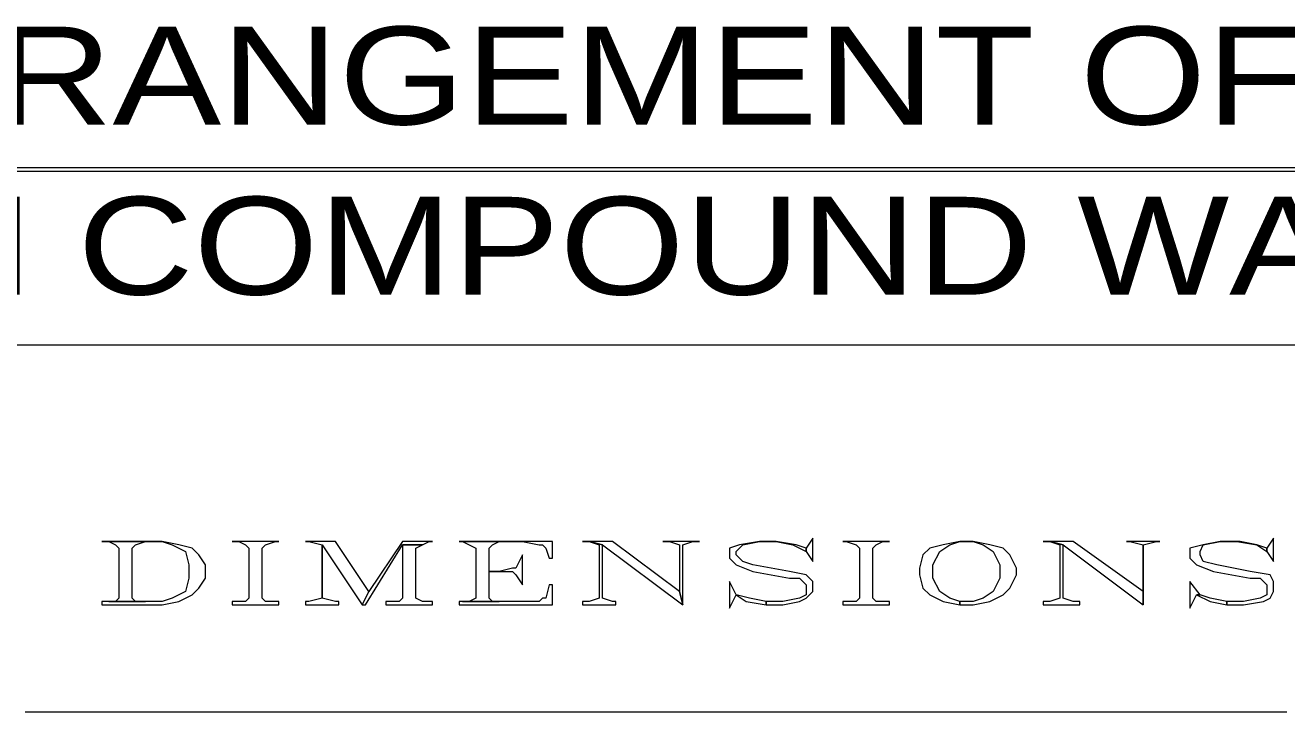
# Model space of a CAD drawing. Header units: inches. Extents: x 0.2 to 10.8, y 0.5 to 8.
# Drawn here: x 8.735 to 9.365, y 3.813 to 4.156 of the extents above; entities that cross this region are included whole.
import ezdxf

# ---------------------------------------------------------------- set-up
doc = ezdxf.new("R2010")
doc.units = ezdxf.units.IN
doc.header["$MEASUREMENT"] = 0
doc.layers.add('PDF_Geometry', color=7, linetype='Continuous')
doc.layers.add('PDF_Text', color=7, linetype='Continuous')
doc.styles.add('PDF Arial', font='arial.ttf')

msp = doc.modelspace()

# ---------------------------------------------------------------- linework, layer by layer
at = {"layer": 'PDF_Geometry', "lineweight": 13}
for points in [[(8.24167, 4.085), (8.24167, 4.08333), (8.24167, 4.08333), (9.72833, 4.08333), (9.72833, 4.08333), (9.72833, 4.085), (8.24167, 4.085)], [(9.12833, 3.9), (9.125, 3.895), (9.125, 3.89333), (9.12833, 3.88833), (9.12833, 3.9)], [(9.35833, 3.9), (9.355, 3.895), (9.355, 3.89333), (9.35833, 3.88833), (9.35833, 3.9)], [(8.80333, 3.89833), (8.77333, 3.89833), (8.77333, 3.89833), (8.77667, 3.89833), (8.80333, 3.89833), (8.80833, 3.89667), (8.815, 3.89333), (8.81667, 3.88667), (8.81667, 3.88), (8.815, 3.87333), (8.80833, 3.87), (8.80333, 3.86833), (8.795, 3.86833), (8.77667, 3.86833), (8.77333, 3.86833), (8.77333, 3.86667), (8.80333, 3.86667), (8.81167, 3.86833), (8.81833, 3.87167), (8.82167, 3.875), (8.825, 3.88), (8.825, 3.88667), (8.82167, 3.89167), (8.81833, 3.895), (8.81167, 3.89667), (8.80333, 3.89833)], [(8.77667, 3.89833), (8.78, 3.89667), (8.78167, 3.895), (8.78167, 3.87), (8.78, 3.86833), (8.77667, 3.86833), (8.795, 3.86833), (8.79, 3.86833), (8.78833, 3.87), (8.78833, 3.895), (8.79, 3.89667), (8.795, 3.89833), (8.80333, 3.89833), (8.77667, 3.89833)], [(8.86167, 3.89833), (8.83833, 3.89833), (8.83833, 3.89833), (8.84167, 3.89833), (8.845, 3.89667), (8.84667, 3.895), (8.84667, 3.87), (8.845, 3.86833), (8.84167, 3.86833), (8.83833, 3.86833), (8.83833, 3.86667), (8.86167, 3.86667), (8.86167, 3.86833), (8.86, 3.86833), (8.855, 3.86833), (8.85333, 3.87), (8.85333, 3.895), (8.855, 3.89667), (8.86, 3.89833), (8.86167, 3.89833)], [(8.89, 3.89833), (8.875, 3.89833), (8.875, 3.89833), (8.87667, 3.89833), (8.88333, 3.89667), (8.88333, 3.89667), (8.90333, 3.86667), (8.90667, 3.87333), (8.89, 3.89833)], [(8.88333, 3.89667), (8.88333, 3.87), (8.87667, 3.86833), (8.875, 3.86833), (8.875, 3.86667), (8.89167, 3.86667), (8.89167, 3.86833), (8.89, 3.86833), (8.88333, 3.87), (8.88333, 3.89667)], [(8.93833, 3.89833), (8.92333, 3.89833), (8.90667, 3.87333), (8.90333, 3.86667), (8.905, 3.86667), (8.92333, 3.89667), (8.93333, 3.89667), (8.93667, 3.89833), (8.93833, 3.89833)], [(8.93333, 3.89667), (8.92333, 3.89667), (8.92333, 3.87), (8.92167, 3.86833), (8.91833, 3.86833), (8.915, 3.86833), (8.915, 3.86667), (8.93833, 3.86667), (8.93833, 3.86833), (8.93667, 3.86833), (8.93333, 3.86833), (8.93, 3.87), (8.93, 3.895), (8.93333, 3.89667)], [(8.99833, 3.89833), (8.95167, 3.89833), (8.95167, 3.89833), (8.95333, 3.89833), (8.98333, 3.89833), (8.99167, 3.89667), (8.99333, 3.89667), (8.995, 3.895), (8.99667, 3.89), (8.99833, 3.89), (8.99833, 3.89833)], [(8.95333, 3.89833), (8.95667, 3.89667), (8.96, 3.895), (8.96, 3.87), (8.95667, 3.86833), (8.95333, 3.86833), (8.97167, 3.86833), (8.96833, 3.86833), (8.96667, 3.87), (8.96667, 3.88333), (8.97167, 3.88333), (8.96667, 3.88333), (8.96667, 3.895), (8.96833, 3.89667), (8.97167, 3.89833), (8.98333, 3.89833), (8.95333, 3.89833)], [(9.01667, 3.89833), (9.02167, 3.89667), (9.02167, 3.87), (9.01667, 3.86833), (9.01333, 3.86833), (9.01333, 3.86667), (9.03, 3.86667), (9.03, 3.86833), (9.02833, 3.86833), (9.02333, 3.87), (9.02333, 3.89667), (9.01667, 3.89833)], [(9.02833, 3.89833), (9.01333, 3.89833), (9.01333, 3.89833), (9.01667, 3.89833), (9.02333, 3.89667), (9.06333, 3.86667), (9.06167, 3.87333), (9.02833, 3.89833)], [(9.07167, 3.89833), (9.05333, 3.89833), (9.05333, 3.89833), (9.05667, 3.89833), (9.06167, 3.89667), (9.06167, 3.87333), (9.06333, 3.86667), (9.06333, 3.86667), (9.06333, 3.89667), (9.06833, 3.89833), (9.07167, 3.89833)], [(9.11, 3.89833), (9.10167, 3.89833), (9.09167, 3.89667), (9.08667, 3.895), (9.08667, 3.89), (9.09, 3.88667), (9.09833, 3.88333), (9.11667, 3.88), (9.12167, 3.88), (9.125, 3.87667), (9.125, 3.87167), (9.12167, 3.87), (9.11333, 3.86833), (9.105, 3.86833), (9.105, 3.86667), (9.11333, 3.86667), (9.12167, 3.86833), (9.125, 3.87), (9.12833, 3.87333), (9.12833, 3.87833), (9.125, 3.88167), (9.11667, 3.88333), (9.09833, 3.88667), (9.09333, 3.88833), (9.09, 3.89167), (9.09, 3.89333), (9.09333, 3.89667), (9.10167, 3.89833), (9.11, 3.89833)], [(9.11, 3.89833), (9.11, 3.89833), (9.11833, 3.89667), (9.125, 3.89333), (9.125, 3.895), (9.12, 3.89667), (9.11, 3.89833)], [(9.16667, 3.89833), (9.14333, 3.89833), (9.14333, 3.89833), (9.145, 3.89833), (9.15, 3.89667), (9.15167, 3.895), (9.15167, 3.87), (9.15, 3.86833), (9.145, 3.86833), (9.14333, 3.86833), (9.14333, 3.86667), (9.16667, 3.86667), (9.16667, 3.86833), (9.16333, 3.86833), (9.16, 3.86833), (9.15833, 3.87), (9.15833, 3.895), (9.16, 3.89667), (9.16333, 3.89833), (9.16667, 3.89833)], [(9.20833, 3.89833), (9.20167, 3.89833), (9.19333, 3.89667), (9.18667, 3.895), (9.18333, 3.89167), (9.18167, 3.885), (9.18167, 3.88167), (9.18333, 3.875), (9.18667, 3.87167), (9.19333, 3.86833), (9.20167, 3.86667), (9.20167, 3.86833), (9.19667, 3.87), (9.19167, 3.87333), (9.18833, 3.88), (9.18833, 3.88667), (9.19167, 3.89333), (9.19667, 3.89667), (9.20167, 3.89833), (9.20833, 3.89833), (9.20833, 3.89833)], [(9.20833, 3.89833), (9.20833, 3.89833), (9.21333, 3.89667), (9.21833, 3.89333), (9.22167, 3.88667), (9.22167, 3.88), (9.21833, 3.87333), (9.21333, 3.87), (9.20833, 3.86833), (9.20167, 3.86833), (9.20167, 3.86667), (9.20167, 3.86667), (9.20833, 3.86667), (9.21667, 3.86833), (9.22333, 3.87167), (9.22667, 3.875), (9.23, 3.88167), (9.23, 3.885), (9.22667, 3.89167), (9.22333, 3.895), (9.21667, 3.89667), (9.20833, 3.89833)], [(9.24667, 3.89833), (9.25167, 3.89667), (9.25167, 3.87), (9.24667, 3.86833), (9.24333, 3.86833), (9.24333, 3.86667), (9.26167, 3.86667), (9.26167, 3.86833), (9.25833, 3.86833), (9.25333, 3.87), (9.25333, 3.89667), (9.24667, 3.89833)], [(9.25833, 3.89833), (9.24333, 3.89833), (9.24333, 3.89833), (9.24667, 3.89833), (9.25333, 3.89667), (9.29333, 3.86667), (9.29333, 3.87333), (9.25833, 3.89833)], [(9.30167, 3.89833), (9.285, 3.89833), (9.285, 3.89833), (9.28667, 3.89833), (9.29333, 3.89667), (9.29333, 3.87333), (9.29333, 3.86667), (9.29333, 3.86667), (9.29333, 3.89667), (9.3, 3.89833), (9.30167, 3.89833)], [(9.34167, 3.89833), (9.33167, 3.89833), (9.32333, 3.89667), (9.31667, 3.895), (9.31667, 3.89), (9.32, 3.88667), (9.32833, 3.88333), (9.34667, 3.88), (9.35167, 3.88), (9.355, 3.87667), (9.355, 3.87167), (9.35167, 3.87), (9.34333, 3.86833), (9.335, 3.86833), (9.335, 3.86667), (9.34333, 3.86667), (9.35333, 3.86833), (9.35667, 3.87), (9.35833, 3.87333), (9.35833, 3.87833), (9.35667, 3.88167), (9.34667, 3.88333), (9.33, 3.88667), (9.32333, 3.88833), (9.32167, 3.89167), (9.32167, 3.89333), (9.32333, 3.89667), (9.33167, 3.89833), (9.34, 3.89833), (9.34167, 3.89833)], [(9.34167, 3.89833), (9.34, 3.89833), (9.35, 3.89667), (9.355, 3.89333), (9.355, 3.895), (9.35, 3.89667), (9.34167, 3.89833)], [(8.98333, 3.89167), (8.98, 3.885), (8.97833, 3.885), (8.97167, 3.88333), (8.96667, 3.88333), (8.97167, 3.88333), (8.97833, 3.88333), (8.98, 3.88167), (8.98333, 3.87667), (8.98333, 3.89167)], [(8.99667, 3.87667), (8.995, 3.87), (8.99333, 3.87), (8.99167, 3.86833), (8.98333, 3.86833), (8.97167, 3.86833), (8.95333, 3.86833), (8.95167, 3.86833), (8.95167, 3.86667), (8.99833, 3.86667), (8.99833, 3.87667), (8.99667, 3.87667)], [(9.08667, 3.87833), (9.08667, 3.865), (9.09, 3.87167), (9.09, 3.87167), (9.08667, 3.87833)], [(9.31667, 3.87833), (9.31667, 3.865), (9.32, 3.87167), (9.32167, 3.87167), (9.31667, 3.87833)], [(9.09, 3.87167), (9.09, 3.87167), (9.095, 3.86833), (9.105, 3.86667), (9.105, 3.86833), (9.09667, 3.87), (9.09, 3.87167)], [(9.32167, 3.87167), (9.32, 3.87167), (9.32667, 3.86833), (9.335, 3.86667), (9.335, 3.86833), (9.32667, 3.87), (9.32167, 3.87167)], [(8.735, 3.81333), (8.73667, 3.81333)], [(8.735, 3.81333), (8.73667, 3.81333)], [(8.73667, 3.81333), (8.73833, 3.81333)], [(8.73833, 3.81333), (8.74, 3.81333)], [(8.73833, 3.81333), (8.74, 3.81333)], [(8.74, 3.81333), (8.74167, 3.81333)], [(8.74, 3.81333), (8.74167, 3.81333)], [(8.74167, 3.81333), (8.74333, 3.81333)], [(8.74167, 3.81333), (8.74333, 3.81333)], [(8.74333, 3.81333), (8.745, 3.81333)], [(8.745, 3.81333), (8.74667, 3.81333)], [(8.745, 3.81333), (8.74667, 3.81333)], [(8.74667, 3.81333), (8.74833, 3.81333)], [(8.74667, 3.81333), (8.74833, 3.81333)], [(8.74833, 3.81333), (8.75, 3.81333)], [(8.74833, 3.81333), (8.75, 3.81333)], [(8.75, 3.81333), (8.75167, 3.81333)], [(8.75167, 3.81333), (8.75333, 3.81333)], [(8.75167, 3.81333), (8.75333, 3.81333)], [(8.75333, 3.81333), (8.755, 3.81333)], [(8.75333, 3.81333), (8.755, 3.81333)], [(8.755, 3.81333), (8.75667, 3.81333)], [(8.755, 3.81333), (8.75667, 3.81333)], [(8.75667, 3.81333), (8.75833, 3.81333)], [(8.75833, 3.81333), (8.76, 3.81333)], [(8.75833, 3.81333), (8.76, 3.81333)], [(8.76, 3.81333), (8.76167, 3.81333)], [(8.76, 3.81333), (8.76167, 3.81333)], [(8.76167, 3.81333), (8.76333, 3.81333)], [(8.76167, 3.81333), (8.76333, 3.81333)], [(8.76333, 3.81333), (8.765, 3.81333)], [(8.76333, 3.81333), (8.765, 3.81333)], [(8.765, 3.81333), (8.76667, 3.81333)], [(8.76667, 3.81333), (8.76833, 3.81333)], [(8.76667, 3.81333), (8.76833, 3.81333)], [(8.76833, 3.81333), (8.77, 3.81333)], [(8.76833, 3.81333), (8.77, 3.81333)], [(8.77, 3.81333), (8.77167, 3.81333)], [(8.77, 3.81333), (8.77167, 3.81333)], [(8.77167, 3.81333), (8.77333, 3.81333)], [(8.77333, 3.81333), (8.775, 3.81333)], [(8.77333, 3.81333), (8.775, 3.81333)], [(8.775, 3.81333), (8.77667, 3.81333)], [(8.775, 3.81333), (8.77667, 3.81333)], [(8.77667, 3.81333), (8.77833, 3.81333)], [(8.77667, 3.81333), (8.77833, 3.81333)], [(8.77833, 3.81333), (8.78, 3.81333)], [(8.78, 3.81333), (8.78167, 3.81333)], [(8.78, 3.81333), (8.78167, 3.81333)], [(8.78167, 3.81333), (8.78333, 3.81333)], [(8.78167, 3.81333), (8.78333, 3.81333)], [(8.78333, 3.81333), (8.785, 3.81333)], [(8.78333, 3.81333), (8.785, 3.81333)], [(8.785, 3.81333), (8.78667, 3.81333)], [(8.78667, 3.81333), (8.78833, 3.81333)], [(8.78667, 3.81333), (8.78833, 3.81333)], [(8.78833, 3.81333), (8.79, 3.81333)], [(8.78833, 3.81333), (8.79, 3.81333)], [(8.79, 3.81333), (8.79167, 3.81333)], [(8.79, 3.81333), (8.79167, 3.81333)], [(8.79167, 3.81333), (8.79333, 3.81333)], [(8.79167, 3.81333), (8.79333, 3.81333)], [(8.79333, 3.81333), (8.795, 3.81333)], [(8.79333, 3.81333), (8.795, 3.81333)], [(8.795, 3.81333), (8.79667, 3.81333)], [(8.79667, 3.81333), (8.79833, 3.81333)], [(8.79667, 3.81333), (8.79833, 3.81333)], [(8.79833, 3.81333), (8.8, 3.81333)], [(8.79833, 3.81333), (8.8, 3.81333)], [(8.8, 3.81333), (8.80167, 3.81333)], [(8.8, 3.81333), (8.80167, 3.81333)], [(8.80167, 3.81333), (8.80333, 3.81333)], [(8.80333, 3.81333), (8.805, 3.81333)], [(8.80333, 3.81333), (8.805, 3.81333)], [(8.805, 3.81333), (8.80667, 3.81333)], [(8.805, 3.81333), (8.80667, 3.81333)], [(8.80667, 3.81333), (8.80833, 3.81333)], [(8.80833, 3.81333), (8.81, 3.81333)], [(8.80833, 3.81333), (8.81, 3.81333)], [(8.81, 3.81333), (8.81167, 3.81333)], [(8.81, 3.81333), (8.81167, 3.81333)], [(8.81167, 3.81333), (8.81333, 3.81333)], [(8.81167, 3.81333), (8.81333, 3.81333)], [(8.81333, 3.81333), (8.815, 3.81333)], [(8.815, 3.81333), (8.81667, 3.81333)], [(8.815, 3.81333), (8.81667, 3.81333)], [(8.81667, 3.81333), (8.81833, 3.81333)], [(8.81667, 3.81333), (8.81833, 3.81333)], [(8.81833, 3.81333), (8.82, 3.81333)], [(8.81833, 3.81333), (8.82, 3.81333)], [(8.82, 3.81333), (8.82167, 3.81333)], [(8.82, 3.81333), (8.82167, 3.81333)], [(8.82167, 3.81333), (8.82333, 3.81333)], [(8.82167, 3.81333), (8.82333, 3.81333)], [(8.82333, 3.81333), (8.825, 3.81333)], [(8.825, 3.81333), (8.82667, 3.81333)], [(8.825, 3.81333), (8.82667, 3.81333)], [(8.82667, 3.81333), (8.82833, 3.81333)], [(8.82667, 3.81333), (8.82833, 3.81333)], [(8.82833, 3.81333), (8.83, 3.81333)], [(8.82833, 3.81333), (8.83, 3.81333)], [(8.83, 3.81333), (8.83167, 3.81333)], [(8.83167, 3.81333), (8.83333, 3.81333)], [(8.83167, 3.81333), (8.83333, 3.81333)], [(8.83333, 3.81333), (8.835, 3.81333)], [(8.83333, 3.81333), (8.835, 3.81333)], [(8.835, 3.81333), (8.83667, 3.81333)], [(8.835, 3.81333), (8.83667, 3.81333)], [(8.83667, 3.81333), (8.83833, 3.81333)], [(8.83833, 3.81333), (8.84, 3.81333)], [(8.83833, 3.81333), (8.84, 3.81333)], [(8.84, 3.81333), (8.84167, 3.81333)], [(8.84, 3.81333), (8.84167, 3.81333)], [(8.84167, 3.81333), (8.84333, 3.81333)], [(8.84167, 3.81333), (8.84333, 3.81333)], [(8.84333, 3.81333), (8.845, 3.81333)], [(8.845, 3.81333), (8.84667, 3.81333)], [(8.845, 3.81333), (8.84667, 3.81333)], [(8.84667, 3.81333), (8.84833, 3.81333)], [(8.84667, 3.81333), (8.84833, 3.81333)], [(8.84833, 3.81333), (8.85, 3.81333)], [(8.84833, 3.81333), (8.85, 3.81333)], [(8.85, 3.81333), (8.85167, 3.81333)], [(8.85, 3.81333), (8.85167, 3.81333)], [(8.85167, 3.81333), (8.85333, 3.81333)], [(8.85333, 3.81333), (8.855, 3.81333)], [(8.85333, 3.81333), (8.855, 3.81333)], [(8.855, 3.81333), (8.85667, 3.81333)], [(8.855, 3.81333), (8.85667, 3.81333)], [(8.85667, 3.81333), (8.85833, 3.81333)], [(8.85667, 3.81333), (8.85833, 3.81333)], [(8.85833, 3.81333), (8.86, 3.81333)], [(8.86, 3.81333), (8.86167, 3.81333)], [(8.86, 3.81333), (8.86167, 3.81333)], [(8.86167, 3.81333), (8.86333, 3.81333)], [(8.86167, 3.81333), (8.86333, 3.81333)], [(8.86333, 3.81333), (8.865, 3.81333)], [(8.86333, 3.81333), (8.865, 3.81333)], [(8.865, 3.81333), (8.86667, 3.81333)], [(8.86667, 3.81333), (8.86833, 3.81333)], [(8.86667, 3.81333), (8.86833, 3.81333)], [(8.86833, 3.81333), (8.87, 3.81333)], [(8.86833, 3.81333), (8.87, 3.81333)], [(8.87, 3.81333), (8.87167, 3.81333)], [(8.87, 3.81333), (8.87167, 3.81333)], [(8.87167, 3.81333), (8.87333, 3.81333)], [(8.87167, 3.81333), (8.87333, 3.81333)], [(8.87333, 3.81333), (8.875, 3.81333)], [(8.875, 3.81333), (8.87667, 3.81333)], [(8.875, 3.81333), (8.87667, 3.81333)], [(8.87667, 3.81333), (8.87833, 3.81333)], [(8.87667, 3.81333), (8.87833, 3.81333)], [(8.87833, 3.81333), (8.88, 3.81333)], [(8.87833, 3.81333), (8.88, 3.81333)], [(8.88, 3.81333), (8.88167, 3.81333)], [(8.88167, 3.81333), (8.88333, 3.81333)], [(8.88167, 3.81333), (8.88333, 3.81333)], [(8.88333, 3.81333), (8.885, 3.81333)], [(8.88333, 3.81333), (8.885, 3.81333)], [(8.885, 3.81333), (8.88667, 3.81333)], [(8.885, 3.81333), (8.88667, 3.81333)], [(8.88667, 3.81333), (8.88833, 3.81333)], [(8.88833, 3.81333), (8.89, 3.81333)], [(8.88833, 3.81333), (8.89, 3.81333)], [(8.89, 3.81333), (8.89167, 3.81333)], [(8.89, 3.81333), (8.89167, 3.81333)], [(8.89167, 3.81333), (8.89333, 3.81333)], [(8.89167, 3.81333), (8.89333, 3.81333)], [(8.89333, 3.81333), (8.895, 3.81333)], [(8.895, 3.81333), (8.89667, 3.81333)], [(8.895, 3.81333), (8.89667, 3.81333)], [(8.89667, 3.81333), (8.89833, 3.81333)], [(8.89667, 3.81333), (8.89833, 3.81333)], [(8.89833, 3.81333), (8.9, 3.81333)], [(8.89833, 3.81333), (8.9, 3.81333)], [(8.9, 3.81333), (8.90167, 3.81333)], [(8.9, 3.81333), (8.90167, 3.81333)], [(8.90167, 3.81333), (8.90333, 3.81333)], [(8.90167, 3.81333), (8.90333, 3.81333)], [(8.90333, 3.81333), (8.905, 3.81333)], [(8.905, 3.81333), (8.90667, 3.81333)], [(8.905, 3.81333), (8.90667, 3.81333)], [(8.90667, 3.81333), (8.90833, 3.81333)], [(8.90667, 3.81333), (8.90833, 3.81333)], [(8.90833, 3.81333), (8.91, 3.81333)], [(8.90833, 3.81333), (8.91, 3.81333)], [(8.91, 3.81333), (8.91167, 3.81333)], [(8.91167, 3.81333), (8.91333, 3.81333)], [(8.91167, 3.81333), (8.91333, 3.81333)], [(8.91333, 3.81333), (8.915, 3.81333)], [(8.91333, 3.81333), (8.915, 3.81333)], [(8.915, 3.81333), (8.91667, 3.81333)], [(8.915, 3.81333), (8.91667, 3.81333)], [(8.91667, 3.81333), (8.91833, 3.81333)], [(8.91833, 3.81333), (8.92, 3.81333)], [(8.91833, 3.81333), (8.92, 3.81333)], [(8.92, 3.81333), (8.92167, 3.81333)], [(8.92, 3.81333), (8.92167, 3.81333)], [(8.92167, 3.81333), (8.92333, 3.81333)], [(8.92167, 3.81333), (8.92333, 3.81333)], [(8.92333, 3.81333), (8.925, 3.81333)], [(8.925, 3.81333), (8.92667, 3.81333)], [(8.925, 3.81333), (8.92667, 3.81333)], [(8.92667, 3.81333), (8.92833, 3.81333)], [(8.92667, 3.81333), (8.92833, 3.81333)], [(8.92833, 3.81333), (8.93, 3.81333)], [(8.92833, 3.81333), (8.93, 3.81333)], [(8.93, 3.81333), (8.93167, 3.81333)], [(8.93, 3.81333), (8.93167, 3.81333)], [(8.93167, 3.81333), (8.93333, 3.81333)], [(8.93333, 3.81333), (8.935, 3.81333)], [(8.93333, 3.81333), (8.935, 3.81333)], [(8.935, 3.81333), (8.93667, 3.81333)], [(8.935, 3.81333), (8.93667, 3.81333)], [(8.93667, 3.81333), (8.93833, 3.81333)], [(8.93667, 3.81333), (8.93833, 3.81333)], [(8.93833, 3.81333), (8.94, 3.81333)], [(8.94, 3.81333), (8.94167, 3.81333)], [(8.94, 3.81333), (8.94167, 3.81333)], [(8.94167, 3.81333), (8.94333, 3.81333)], [(8.94167, 3.81333), (8.94333, 3.81333)], [(8.94333, 3.81333), (8.945, 3.81333)], [(8.94333, 3.81333), (8.945, 3.81333)], [(8.945, 3.81333), (8.94667, 3.81333)], [(8.94667, 3.81333), (8.94833, 3.81333)], [(8.94667, 3.81333), (8.94833, 3.81333)], [(8.94833, 3.81333), (8.95, 3.81333)], [(8.94833, 3.81333), (8.95, 3.81333)], [(8.95, 3.81333), (8.95167, 3.81333)], [(8.95, 3.81333), (8.95167, 3.81333)], [(8.95167, 3.81333), (8.95333, 3.81333)], [(8.95333, 3.81333), (8.955, 3.81333)], [(8.95333, 3.81333), (8.955, 3.81333)], [(8.955, 3.81333), (8.95667, 3.81333)], [(8.955, 3.81333), (8.95667, 3.81333)], [(8.95667, 3.81333), (8.95833, 3.81333)], [(8.95667, 3.81333), (8.95833, 3.81333)], [(8.95833, 3.81333), (8.96, 3.81333)], [(8.95833, 3.81333), (8.96, 3.81333)], [(8.96, 3.81333), (8.96167, 3.81333)], [(8.96167, 3.81333), (8.96333, 3.81333)], [(8.96167, 3.81333), (8.96333, 3.81333)], [(8.96333, 3.81333), (8.965, 3.81333)], [(8.96333, 3.81333), (8.965, 3.81333)], [(8.965, 3.81333), (8.96667, 3.81333)], [(8.965, 3.81333), (8.96667, 3.81333)], [(8.96667, 3.81333), (8.96833, 3.81333)], [(8.96833, 3.81333), (8.97, 3.81333)], [(8.96833, 3.81333), (8.97, 3.81333)], [(8.97, 3.81333), (8.97167, 3.81333)], [(8.97, 3.81333), (8.97167, 3.81333)], [(8.97167, 3.81333), (8.97333, 3.81333)], [(8.97167, 3.81333), (8.97333, 3.81333)], [(8.97333, 3.81333), (8.975, 3.81333)], [(8.975, 3.81333), (8.97667, 3.81333)], [(8.975, 3.81333), (8.97667, 3.81333)], [(8.97667, 3.81333), (8.97833, 3.81333)], [(8.97667, 3.81333), (8.97833, 3.81333)], [(8.97833, 3.81333), (8.98, 3.81333)], [(8.97833, 3.81333), (8.98, 3.81333)], [(8.98, 3.81333), (8.98167, 3.81333)], [(8.98167, 3.81333), (8.98333, 3.81333)], [(8.98167, 3.81333), (8.98333, 3.81333)], [(8.98333, 3.81333), (8.985, 3.81333)], [(8.98333, 3.81333), (8.985, 3.81333)], [(8.985, 3.81333), (8.98667, 3.81333)], [(8.985, 3.81333), (8.98667, 3.81333)], [(8.98667, 3.81333), (8.98833, 3.81333)], [(8.98667, 3.81333), (8.98833, 3.81333)], [(8.98833, 3.81333), (8.99, 3.81333)], [(8.99, 3.81333), (8.99167, 3.81333)], [(8.99, 3.81333), (8.99167, 3.81333)], [(8.99167, 3.81333), (8.99333, 3.81333)], [(8.99167, 3.81333), (8.99333, 3.81333)], [(8.99333, 3.81333), (8.995, 3.81333)], [(8.99333, 3.81333), (8.995, 3.81333)], [(8.995, 3.81333), (8.99667, 3.81333)], [(8.99667, 3.81333), (8.99833, 3.81333)], [(8.99667, 3.81333), (8.99833, 3.81333)], [(8.99833, 3.81333), (9, 3.81333)], [(8.99833, 3.81333), (9, 3.81333)], [(9, 3.81333), (9.00167, 3.81333)], [(9, 3.81333), (9.00167, 3.81333)], [(9.00167, 3.81333), (9.00333, 3.81333)], [(9.00333, 3.81333), (9.005, 3.81333)], [(9.00333, 3.81333), (9.005, 3.81333)], [(9.005, 3.81333), (9.00667, 3.81333)], [(9.005, 3.81333), (9.00667, 3.81333)], [(9.00667, 3.81333), (9.00833, 3.81333)], [(9.00667, 3.81333), (9.00833, 3.81333)], [(9.00833, 3.81333), (9.01, 3.81333)], [(9.00833, 3.81333), (9.01, 3.81333)], [(9.01, 3.81333), (9.01167, 3.81333)], [(9.01167, 3.81333), (9.01333, 3.81333)], [(9.01167, 3.81333), (9.01333, 3.81333)], [(9.01333, 3.81333), (9.015, 3.81333)], [(9.01333, 3.81333), (9.015, 3.81333)], [(9.015, 3.81333), (9.01667, 3.81333)], [(9.015, 3.81333), (9.01667, 3.81333)], [(9.01667, 3.81333), (9.01833, 3.81333)], [(9.01667, 3.81333), (9.01833, 3.81333)], [(9.01833, 3.81333), (9.02, 3.81333)], [(9.02, 3.81333), (9.02167, 3.81333)], [(9.02, 3.81333), (9.02167, 3.81333)], [(9.02167, 3.81333), (9.02333, 3.81333)], [(9.02167, 3.81333), (9.02333, 3.81333)], [(9.02333, 3.81333), (9.025, 3.81333)], [(9.02333, 3.81333), (9.025, 3.81333)], [(9.025, 3.81333), (9.02667, 3.81333)], [(9.02667, 3.81333), (9.02833, 3.81333)], [(9.02667, 3.81333), (9.02833, 3.81333)], [(9.02833, 3.81333), (9.03, 3.81333)], [(9.02833, 3.81333), (9.03, 3.81333)], [(9.03, 3.81333), (9.03167, 3.81333)], [(9.03, 3.81333), (9.03167, 3.81333)], [(9.03167, 3.81333), (9.03333, 3.81333)], [(9.03333, 3.81333), (9.035, 3.81333)], [(9.03333, 3.81333), (9.035, 3.81333)], [(9.035, 3.81333), (9.03667, 3.81333)], [(9.035, 3.81333), (9.03667, 3.81333)], [(9.03667, 3.81333), (9.03833, 3.81333)], [(9.03667, 3.81333), (9.03833, 3.81333)], [(9.03833, 3.81333), (9.04, 3.81333)], [(9.03833, 3.81333), (9.04, 3.81333)], [(9.04, 3.81333), (9.04167, 3.81333)], [(9.04167, 3.81333), (9.04333, 3.81333)], [(9.04167, 3.81333), (9.04333, 3.81333)], [(9.04333, 3.81333), (9.045, 3.81333)], [(9.04333, 3.81333), (9.045, 3.81333)], [(9.045, 3.81333), (9.04667, 3.81333)], [(9.045, 3.81333), (9.04667, 3.81333)], [(9.04667, 3.81333), (9.04833, 3.81333)], [(9.04833, 3.81333), (9.05, 3.81333)], [(9.04833, 3.81333), (9.05, 3.81333)], [(9.05, 3.81333), (9.05167, 3.81333)], [(9.05, 3.81333), (9.05167, 3.81333)], [(9.05167, 3.81333), (9.05333, 3.81333)], [(9.05167, 3.81333), (9.05333, 3.81333)], [(9.05333, 3.81333), (9.055, 3.81333)], [(9.055, 3.81333), (9.05667, 3.81333)], [(9.055, 3.81333), (9.05667, 3.81333)], [(9.05667, 3.81333), (9.05833, 3.81333)], [(9.05667, 3.81333), (9.05833, 3.81333)], [(9.05833, 3.81333), (9.06, 3.81333)], [(9.05833, 3.81333), (9.06, 3.81333)], [(9.06, 3.81333), (9.06167, 3.81333)], [(9.06167, 3.81333), (9.06333, 3.81333)], [(9.06167, 3.81333), (9.06333, 3.81333)], [(9.06333, 3.81333), (9.065, 3.81333)], [(9.06333, 3.81333), (9.065, 3.81333)], [(9.065, 3.81333), (9.06667, 3.81333)], [(9.065, 3.81333), (9.06667, 3.81333)], [(9.06667, 3.81333), (9.06833, 3.81333)], [(9.06667, 3.81333), (9.06833, 3.81333)], [(9.06833, 3.81333), (9.07, 3.81333)], [(9.07, 3.81333), (9.07167, 3.81333)], [(9.07, 3.81333), (9.07167, 3.81333)], [(9.07167, 3.81333), (9.07333, 3.81333)], [(9.07167, 3.81333), (9.07333, 3.81333)], [(9.07333, 3.81333), (9.075, 3.81333)], [(9.07333, 3.81333), (9.075, 3.81333)], [(9.075, 3.81333), (9.07667, 3.81333)], [(9.07667, 3.81333), (9.07833, 3.81333)], [(9.07667, 3.81333), (9.07833, 3.81333)], [(9.07833, 3.81333), (9.08, 3.81333)], [(9.07833, 3.81333), (9.08, 3.81333)], [(9.08, 3.81333), (9.08167, 3.81333)], [(9.08, 3.81333), (9.08167, 3.81333)], [(9.08167, 3.81333), (9.08333, 3.81333)], [(9.08333, 3.81333), (9.085, 3.81333)], [(9.08333, 3.81333), (9.085, 3.81333)], [(9.085, 3.81333), (9.08667, 3.81333)], [(9.085, 3.81333), (9.08667, 3.81333)], [(9.08667, 3.81333), (9.08833, 3.81333)], [(9.08667, 3.81333), (9.08833, 3.81333)], [(9.08833, 3.81333), (9.09, 3.81333)], [(9.09, 3.81333), (9.09167, 3.81333)], [(9.09, 3.81333), (9.09167, 3.81333)], [(9.09167, 3.81333), (9.09333, 3.81333)], [(9.09167, 3.81333), (9.09333, 3.81333)], [(9.09333, 3.81333), (9.095, 3.81333)], [(9.09333, 3.81333), (9.095, 3.81333)], [(9.095, 3.81333), (9.09667, 3.81333)], [(9.095, 3.81333), (9.09667, 3.81333)], [(9.09667, 3.81333), (9.09833, 3.81333)], [(9.09833, 3.81333), (9.1, 3.81333)], [(9.09833, 3.81333), (9.1, 3.81333)], [(9.1, 3.81333), (9.10167, 3.81333)], [(9.1, 3.81333), (9.10167, 3.81333)], [(9.10167, 3.81333), (9.10333, 3.81333)], [(9.10167, 3.81333), (9.10333, 3.81333)], [(9.10333, 3.81333), (9.105, 3.81333)], [(9.105, 3.81333), (9.10667, 3.81333)], [(9.105, 3.81333), (9.10667, 3.81333)], [(9.10667, 3.81333), (9.10833, 3.81333)], [(9.10667, 3.81333), (9.10833, 3.81333)], [(9.10833, 3.81333), (9.11, 3.81333)], [(9.10833, 3.81333), (9.11, 3.81333)], [(9.11, 3.81333), (9.11167, 3.81333)], [(9.11167, 3.81333), (9.11333, 3.81333)], [(9.11167, 3.81333), (9.11333, 3.81333)], [(9.11333, 3.81333), (9.115, 3.81333)], [(9.11333, 3.81333), (9.115, 3.81333)], [(9.115, 3.81333), (9.11667, 3.81333)], [(9.115, 3.81333), (9.11667, 3.81333)], [(9.11667, 3.81333), (9.11833, 3.81333)], [(9.11833, 3.81333), (9.12, 3.81333)], [(9.11833, 3.81333), (9.12, 3.81333)], [(9.12, 3.81333), (9.12167, 3.81333)], [(9.12, 3.81333), (9.12167, 3.81333)], [(9.12167, 3.81333), (9.12333, 3.81333)], [(9.12167, 3.81333), (9.12333, 3.81333)], [(9.12333, 3.81333), (9.125, 3.81333)], [(9.12333, 3.81333), (9.125, 3.81333)], [(9.125, 3.81333), (9.12667, 3.81333)], [(9.125, 3.81333), (9.12667, 3.81333)], [(9.12667, 3.81333), (9.12833, 3.81333)], [(9.12833, 3.81333), (9.13, 3.81333)], [(9.12833, 3.81333), (9.13, 3.81333)], [(9.13, 3.81333), (9.13167, 3.81333)], [(9.13, 3.81333), (9.13167, 3.81333)], [(9.13167, 3.81333), (9.13333, 3.81333)], [(9.13167, 3.81333), (9.13333, 3.81333)], [(9.13333, 3.81333), (9.135, 3.81333)], [(9.135, 3.81333), (9.13667, 3.81333)], [(9.135, 3.81333), (9.13667, 3.81333)], [(9.13667, 3.81333), (9.13833, 3.81333)], [(9.13667, 3.81333), (9.13833, 3.81333)], [(9.13833, 3.81333), (9.14, 3.81333)], [(9.13833, 3.81333), (9.14, 3.81333)], [(9.14, 3.81333), (9.14167, 3.81333)], [(9.14167, 3.81333), (9.14333, 3.81333)], [(9.14167, 3.81333), (9.14333, 3.81333)], [(9.14333, 3.81333), (9.145, 3.81333)], [(9.14333, 3.81333), (9.145, 3.81333)], [(9.145, 3.81333), (9.14667, 3.81333)], [(9.145, 3.81333), (9.14667, 3.81333)], [(9.14667, 3.81333), (9.14833, 3.81333)], [(9.14833, 3.81333), (9.15, 3.81333)], [(9.14833, 3.81333), (9.15, 3.81333)], [(9.15, 3.81333), (9.15167, 3.81333)], [(9.15, 3.81333), (9.15167, 3.81333)], [(9.15167, 3.81333), (9.15333, 3.81333)], [(9.15167, 3.81333), (9.15333, 3.81333)], [(9.15333, 3.81333), (9.155, 3.81333)], [(9.15333, 3.81333), (9.155, 3.81333)], [(9.155, 3.81333), (9.15667, 3.81333)], [(9.15667, 3.81333), (9.15833, 3.81333)], [(9.15667, 3.81333), (9.15833, 3.81333)], [(9.15833, 3.81333), (9.16, 3.81333)], [(9.15833, 3.81333), (9.16, 3.81333)], [(9.16, 3.81333), (9.16167, 3.81333)], [(9.16, 3.81333), (9.16167, 3.81333)], [(9.16167, 3.81333), (9.16333, 3.81333)], [(9.16333, 3.81333), (9.165, 3.81333)], [(9.16333, 3.81333), (9.165, 3.81333)], [(9.165, 3.81333), (9.16667, 3.81333)], [(9.165, 3.81333), (9.16667, 3.81333)], [(9.16667, 3.81333), (9.16833, 3.81333)], [(9.16667, 3.81333), (9.16833, 3.81333)], [(9.16833, 3.81333), (9.17, 3.81333)], [(9.17, 3.81333), (9.17167, 3.81333)], [(9.17, 3.81333), (9.17167, 3.81333)], [(9.17167, 3.81333), (9.17333, 3.81333)], [(9.17167, 3.81333), (9.17333, 3.81333)], [(9.17333, 3.81333), (9.175, 3.81333)], [(9.17333, 3.81333), (9.175, 3.81333)], [(9.175, 3.81333), (9.17667, 3.81333)], [(9.175, 3.81333), (9.17667, 3.81333)], [(9.17667, 3.81333), (9.17833, 3.81333)], [(9.17833, 3.81333), (9.18, 3.81333)], [(9.17833, 3.81333), (9.18, 3.81333)], [(9.18, 3.81333), (9.18167, 3.81333)], [(9.18, 3.81333), (9.18167, 3.81333)], [(9.18167, 3.81333), (9.18333, 3.81333)], [(9.18167, 3.81333), (9.18333, 3.81333)], [(9.18333, 3.81333), (9.185, 3.81333)], [(9.185, 3.81333), (9.18667, 3.81333)], [(9.185, 3.81333), (9.18667, 3.81333)], [(9.18667, 3.81333), (9.18833, 3.81333)], [(9.18667, 3.81333), (9.18833, 3.81333)], [(9.18833, 3.81333), (9.19, 3.81333)], [(9.18833, 3.81333), (9.19, 3.81333)], [(9.19, 3.81333), (9.19167, 3.81333)], [(9.19167, 3.81333), (9.19333, 3.81333)], [(9.19167, 3.81333), (9.19333, 3.81333)], [(9.19333, 3.81333), (9.195, 3.81333)], [(9.19333, 3.81333), (9.195, 3.81333)], [(9.195, 3.81333), (9.19667, 3.81333)], [(9.195, 3.81333), (9.19667, 3.81333)], [(9.19667, 3.81333), (9.19833, 3.81333)], [(9.19833, 3.81333), (9.2, 3.81333)], [(9.19833, 3.81333), (9.2, 3.81333)], [(9.2, 3.81333), (9.20167, 3.81333)], [(9.2, 3.81333), (9.20167, 3.81333)], [(9.20167, 3.81333), (9.20333, 3.81333)], [(9.20167, 3.81333), (9.20333, 3.81333)], [(9.20333, 3.81333), (9.205, 3.81333)], [(9.20333, 3.81333), (9.205, 3.81333)], [(9.205, 3.81333), (9.20667, 3.81333)], [(9.205, 3.81333), (9.20667, 3.81333)], [(9.20667, 3.81333), (9.20833, 3.81333)], [(9.20833, 3.81333), (9.21, 3.81333)], [(9.20833, 3.81333), (9.21, 3.81333)], [(9.21, 3.81333), (9.21167, 3.81333)], [(9.21, 3.81333), (9.21167, 3.81333)], [(9.21167, 3.81333), (9.21333, 3.81333)], [(9.21167, 3.81333), (9.21333, 3.81333)], [(9.21333, 3.81333), (9.215, 3.81333)], [(9.215, 3.81333), (9.21667, 3.81333)], [(9.215, 3.81333), (9.21667, 3.81333)], [(9.21667, 3.81333), (9.21833, 3.81333)], [(9.21667, 3.81333), (9.21833, 3.81333)], [(9.21833, 3.81333), (9.22, 3.81333)], [(9.21833, 3.81333), (9.22, 3.81333)], [(9.22, 3.81333), (9.22167, 3.81333)], [(9.22167, 3.81333), (9.22333, 3.81333)], [(9.22167, 3.81333), (9.22333, 3.81333)], [(9.22333, 3.81333), (9.225, 3.81333)], [(9.22333, 3.81333), (9.225, 3.81333)], [(9.225, 3.81333), (9.22667, 3.81333)], [(9.225, 3.81333), (9.22667, 3.81333)], [(9.22667, 3.81333), (9.22833, 3.81333)], [(9.22833, 3.81333), (9.23, 3.81333)], [(9.22833, 3.81333), (9.23, 3.81333)], [(9.23, 3.81333), (9.23167, 3.81333)], [(9.23, 3.81333), (9.23167, 3.81333)], [(9.23167, 3.81333), (9.23333, 3.81333)], [(9.23167, 3.81333), (9.23333, 3.81333)], [(9.23333, 3.81333), (9.235, 3.81333)], [(9.23333, 3.81333), (9.235, 3.81333)], [(9.235, 3.81333), (9.23667, 3.81333)], [(9.23667, 3.81333), (9.23833, 3.81333)], [(9.23667, 3.81333), (9.23833, 3.81333)], [(9.23833, 3.81333), (9.24, 3.81333)], [(9.23833, 3.81333), (9.24, 3.81333)], [(9.24, 3.81333), (9.24167, 3.81333)], [(9.24, 3.81333), (9.24167, 3.81333)], [(9.24167, 3.81333), (9.24333, 3.81333)], [(9.24333, 3.81333), (9.245, 3.81333)], [(9.24333, 3.81333), (9.245, 3.81333)], [(9.245, 3.81333), (9.24667, 3.81333)], [(9.245, 3.81333), (9.24667, 3.81333)], [(9.24667, 3.81333), (9.24833, 3.81333)], [(9.24667, 3.81333), (9.24833, 3.81333)], [(9.24833, 3.81333), (9.25, 3.81333)], [(9.25, 3.81333), (9.25167, 3.81333)], [(9.25, 3.81333), (9.25167, 3.81333)], [(9.25167, 3.81333), (9.25333, 3.81333)], [(9.25167, 3.81333), (9.25333, 3.81333)], [(9.25333, 3.81333), (9.255, 3.81333)], [(9.25333, 3.81333), (9.255, 3.81333)], [(9.255, 3.81333), (9.25667, 3.81333)], [(9.25667, 3.81333), (9.25833, 3.81333)], [(9.25667, 3.81333), (9.25833, 3.81333)], [(9.25833, 3.81333), (9.26, 3.81333)], [(9.25833, 3.81333), (9.26, 3.81333)], [(9.26, 3.81333), (9.26167, 3.81333)], [(9.26, 3.81333), (9.26167, 3.81333)], [(9.26167, 3.81333), (9.26333, 3.81333)], [(9.26167, 3.81333), (9.26333, 3.81333)], [(9.26333, 3.81333), (9.265, 3.81333)], [(9.265, 3.81333), (9.26667, 3.81333)], [(9.265, 3.81333), (9.26667, 3.81333)], [(9.26667, 3.81333), (9.26833, 3.81333)], [(9.26667, 3.81333), (9.26833, 3.81333)], [(9.26833, 3.81333), (9.27, 3.81333)], [(9.26833, 3.81333), (9.27, 3.81333)], [(9.27, 3.81333), (9.27167, 3.81333)], [(9.27167, 3.81333), (9.27333, 3.81333)], [(9.27167, 3.81333), (9.27333, 3.81333)], [(9.27333, 3.81333), (9.275, 3.81333)], [(9.27333, 3.81333), (9.275, 3.81333)], [(9.275, 3.81333), (9.27667, 3.81333)], [(9.275, 3.81333), (9.27667, 3.81333)], [(9.27667, 3.81333), (9.27833, 3.81333)], [(9.27833, 3.81333), (9.28, 3.81333)], [(9.27833, 3.81333), (9.28, 3.81333)], [(9.28, 3.81333), (9.28167, 3.81333)], [(9.28, 3.81333), (9.28167, 3.81333)], [(9.28167, 3.81333), (9.28333, 3.81333)], [(9.28167, 3.81333), (9.28333, 3.81333)], [(9.28333, 3.81333), (9.285, 3.81333)], [(9.285, 3.81333), (9.28667, 3.81333)], [(9.285, 3.81333), (9.28667, 3.81333)], [(9.28667, 3.81333), (9.28833, 3.81333)], [(9.28667, 3.81333), (9.28833, 3.81333)], [(9.28833, 3.81333), (9.29, 3.81333)], [(9.28833, 3.81333), (9.29, 3.81333)], [(9.29, 3.81333), (9.29167, 3.81333)], [(9.29, 3.81333), (9.29167, 3.81333)], [(9.29167, 3.81333), (9.29333, 3.81333)], [(9.29333, 3.81333), (9.295, 3.81333)], [(9.29333, 3.81333), (9.295, 3.81333)], [(9.295, 3.81333), (9.29667, 3.81333)], [(9.295, 3.81333), (9.29667, 3.81333)], [(9.29667, 3.81333), (9.29833, 3.81333)], [(9.29667, 3.81333), (9.29833, 3.81333)], [(9.29833, 3.81333), (9.3, 3.81333)], [(9.3, 3.81333), (9.30167, 3.81333)], [(9.3, 3.81333), (9.30167, 3.81333)], [(9.30167, 3.81333), (9.30333, 3.81333)], [(9.30167, 3.81333), (9.30333, 3.81333)], [(9.30333, 3.81333), (9.305, 3.81333)], [(9.30333, 3.81333), (9.305, 3.81333)], [(9.305, 3.81333), (9.30667, 3.81333)], [(9.30667, 3.81333), (9.30833, 3.81333)], [(9.30667, 3.81333), (9.30833, 3.81333)], [(9.30833, 3.81333), (9.31, 3.81333)], [(9.30833, 3.81333), (9.31, 3.81333)], [(9.31, 3.81333), (9.31167, 3.81333)], [(9.31, 3.81333), (9.31167, 3.81333)], [(9.31167, 3.81333), (9.31333, 3.81333)], [(9.31167, 3.81333), (9.31333, 3.81333)], [(9.31333, 3.81333), (9.315, 3.81333)], [(9.315, 3.81333), (9.31667, 3.81333)], [(9.315, 3.81333), (9.31667, 3.81333)], [(9.31667, 3.81333), (9.31833, 3.81333)], [(9.31667, 3.81333), (9.31833, 3.81333)], [(9.31833, 3.81333), (9.32, 3.81333)], [(9.31833, 3.81333), (9.32, 3.81333)], [(9.32, 3.81333), (9.32167, 3.81333)], [(9.32, 3.81333), (9.32167, 3.81333)], [(9.32167, 3.81333), (9.32333, 3.81333)], [(9.32333, 3.81333), (9.325, 3.81333)], [(9.32333, 3.81333), (9.325, 3.81333)], [(9.325, 3.81333), (9.32667, 3.81333)], [(9.325, 3.81333), (9.32667, 3.81333)], [(9.32667, 3.81333), (9.32833, 3.81333)], [(9.32667, 3.81333), (9.32833, 3.81333)], [(9.32833, 3.81333), (9.33, 3.81333)], [(9.33, 3.81333), (9.33167, 3.81333)], [(9.33, 3.81333), (9.33167, 3.81333)], [(9.33167, 3.81333), (9.33333, 3.81333)], [(9.33167, 3.81333), (9.33333, 3.81333)], [(9.33333, 3.81333), (9.335, 3.81333)], [(9.33333, 3.81333), (9.335, 3.81333)], [(9.335, 3.81333), (9.33667, 3.81333)], [(9.33667, 3.81333), (9.33833, 3.81333)], [(9.33667, 3.81333), (9.33833, 3.81333)], [(9.33833, 3.81333), (9.34, 3.81333)], [(9.33833, 3.81333), (9.34, 3.81333)], [(9.34, 3.81333), (9.34167, 3.81333)], [(9.34, 3.81333), (9.34167, 3.81333)], [(9.34167, 3.81333), (9.34333, 3.81333)], [(9.34167, 3.81333), (9.34333, 3.81333)], [(9.34333, 3.81333), (9.345, 3.81333)], [(9.345, 3.81333), (9.34667, 3.81333)], [(9.345, 3.81333), (9.34667, 3.81333)], [(9.34667, 3.81333), (9.34833, 3.81333)], [(9.34667, 3.81333), (9.34833, 3.81333)], [(9.34833, 3.81333), (9.35, 3.81333)], [(9.34833, 3.81333), (9.35, 3.81333)], [(9.35, 3.81333), (9.35167, 3.81333)], [(9.35167, 3.81333), (9.35333, 3.81333)], [(9.35167, 3.81333), (9.35333, 3.81333)], [(9.35333, 3.81333), (9.355, 3.81333)], [(9.35333, 3.81333), (9.355, 3.81333)], [(9.355, 3.81333), (9.35667, 3.81333)], [(9.355, 3.81333), (9.35667, 3.81333)], [(9.35667, 3.81333), (9.35833, 3.81333)], [(9.35833, 3.81333), (9.36, 3.81333)], [(9.35833, 3.81333), (9.36, 3.81333)], [(9.36, 3.81333), (9.36167, 3.81333)], [(9.36, 3.81333), (9.36167, 3.81333)], [(9.36167, 3.81333), (9.36333, 3.81333)], [(9.36167, 3.81333), (9.36333, 3.81333)], [(9.36333, 3.81333), (9.365, 3.81333)]]:
    msp.add_lwpolyline(points, dxfattribs=at)
at = {"layer": 'PDF_Geometry', "lineweight": 9}
msp.add_lwpolyline([(8.24167, 3.99667), (9.48833, 3.99667)], dxfattribs=at)

# ---------------------------------------------------------------- texts
at = {"layer": 'PDF_Text', "char_height": 0.0488667, "attachment_point": 7, "style": 'PDF Arial'}
for s, insert in [('\\W1.190250;TYPICAL ARRANGEMENT OF METERIN', (8.24591, 4.10594)), ('\\W1.175762;CABINET ON COMPOUND WALL', (8.24828, 4.02096))]:
    msp.add_mtext(s, dxfattribs=dict(at, insert=insert))

doc.saveas('drawing.dxf')
